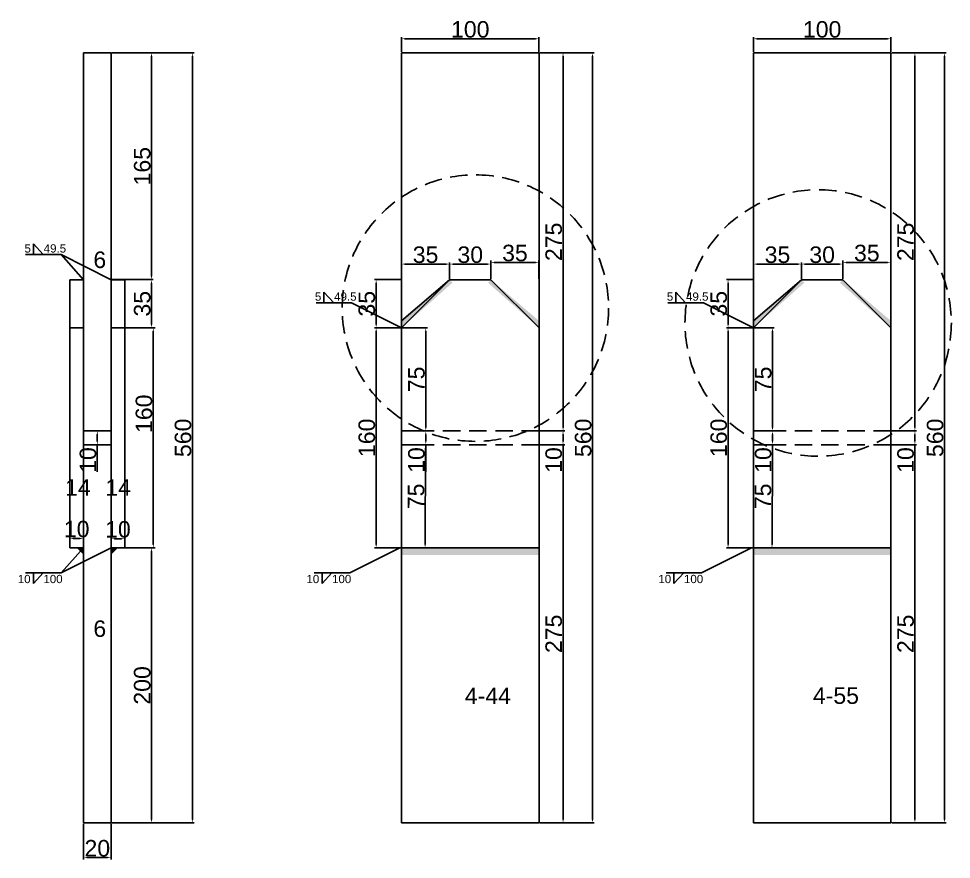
# Model space of a CAD drawing. Header units: millimetres. Extents: x 1455 to 24185, y -7314 to 4772.
# Drawn here: x 18478 to 19157, y 969 to 1580 of the extents above; entities that cross this region are included whole.
import ezdxf

# ---------------------------------------------------------------- set-up
doc = ezdxf.new("R2010")
doc.units = ezdxf.units.MM
doc.linetypes.add('DASHED', pattern=[19.05, 12.7, -6.35])
for name, color, linetype in [('切平处', 3, 'DASHED'), ('尺寸标注', 6, 'Continuous'), ('标号', 4, 'Continuous'), ('焊缝', 250, 'Continuous')]:
    doc.layers.add(name, color=color, linetype=linetype)
doc.styles.get("Standard").update_dxf_attribs({"font": 'arial.ttf'})
doc.dimstyles.new('ISO-25-JHF', dxfattribs={"dimtxt": 12, "dimasz": 2.5, "dimexe": 1.25, "dimexo": 0.625, "dimtad": 1, "dimtxsty": 'Standard', "dimcen": 2.5, "dimadec": 0, "dimazin": 0, "dimtfac": 1, "dimtmove": 0, "dimatfit": 3, "dimfxl": 1, "dimarcsym": 0})

# ---------------------------------------------------------------- blocks, each defined once
blk = doc.blocks.new('*D1683')
at = {"layer": 'Defpoints', "color": 0, "transparency": 16777216}
for p in [(18856.59, 1565.51), (18756.59, 1555.38), (18856.59, 1555.38)]:
    blk.add_point(p, dxfattribs=at)
at = {"layer": '尺寸标注', "color": 0, "lineweight": -2, "transparency": 16777216}
for p, q in [((18756.59, 1556), (18756.59, 1566.76)), ((18759.09, 1565.51), (18854.09, 1565.51)), ((18856.59, 1556), (18856.59, 1566.76))]:
    blk.add_line(p, q, dxfattribs=at)
at = {"layer": '尺寸标注', "color": 0, "transparency": 16777216}
for points in [[(18759.09, 1565.93), (18759.09, 1565.1), (18756.59, 1565.51)], [(18854.09, 1565.93), (18854.09, 1565.1), (18856.59, 1565.51)]]:
    blk.add_solid(points, dxfattribs=at)
at = {"layer": '尺寸标注', "color": 0, "transparency": 16777216, "insert": (18806.59, 1572.27), "char_height": 12, "attachment_point": 5}
blk.add_mtext('100', dxfattribs=at)
blk = doc.blocks.new('*D1684')
at = {"layer": 'Defpoints', "color": 0, "transparency": 16777216}
for p in [(18856.59, 1555.38), (18856.59, 1280.38), (18874.07, 1280.38)]:
    blk.add_point(p, dxfattribs=at)
at = {"layer": '尺寸标注', "color": 0, "lineweight": -2, "transparency": 16777216}
for p, q in [((18857.22, 1555.38), (18875.32, 1555.38)), ((18874.07, 1552.88), (18874.07, 1282.88)), ((18857.22, 1280.38), (18875.32, 1280.38))]:
    blk.add_line(p, q, dxfattribs=at)
at = {"layer": '尺寸标注', "color": 0, "transparency": 16777216}
for points in [[(18873.65, 1552.88), (18874.49, 1552.88), (18874.07, 1555.38)], [(18873.65, 1282.88), (18874.49, 1282.88), (18874.07, 1280.38)]]:
    blk.add_solid(points, dxfattribs=at)
at = {"layer": '尺寸标注', "color": 0, "transparency": 16777216, "insert": (18867.32, 1417.88), "char_height": 12, "attachment_point": 5, "rotation": 90}
blk.add_mtext('275', dxfattribs=at)
blk = doc.blocks.new('*D1685')
at = {"layer": 'Defpoints', "color": 0, "transparency": 16777216}
for p in [(18738.15, 1355.38), (18756.59, 1355.38), (18756.59, 1195.38)]:
    blk.add_point(p, dxfattribs=at)
at = {"layer": '尺寸标注', "color": 0, "lineweight": -2, "transparency": 16777216}
for p, q in [((18755.97, 1355.38), (18736.9, 1355.38)), ((18738.15, 1197.88), (18738.15, 1352.88)), ((18755.97, 1195.38), (18736.9, 1195.38))]:
    blk.add_line(p, q, dxfattribs=at)
at = {"layer": '尺寸标注', "color": 0, "transparency": 16777216}
for points in [[(18737.74, 1352.88), (18738.57, 1352.88), (18738.15, 1355.38)], [(18737.74, 1197.88), (18738.57, 1197.88), (18738.15, 1195.38)]]:
    blk.add_solid(points, dxfattribs=at)
at = {"layer": '尺寸标注', "color": 0, "transparency": 16777216, "insert": (18731.4, 1275.38), "char_height": 12, "attachment_point": 5, "rotation": 90}
blk.add_mtext('160', dxfattribs=at)
blk = doc.blocks.new('*D1615')
at = {"layer": 'Defpoints', "color": 0, "transparency": 16777216}
for p in [(18738.15, 1390.38), (18756.59, 1390.38), (18756.59, 1355.38)]:
    blk.add_point(p, dxfattribs=at)
at = {"layer": '尺寸标注', "color": 0, "lineweight": -2, "transparency": 16777216}
for p, q in [((18755.97, 1390.38), (18736.9, 1390.38)), ((18738.15, 1357.88), (18738.15, 1387.88)), ((18755.97, 1355.38), (18736.9, 1355.38))]:
    blk.add_line(p, q, dxfattribs=at)
at = {"layer": '尺寸标注', "color": 0, "transparency": 16777216}
for points in [[(18737.74, 1387.88), (18738.57, 1387.88), (18738.15, 1390.38)], [(18737.74, 1357.88), (18738.57, 1357.88), (18738.15, 1355.38)]]:
    blk.add_solid(points, dxfattribs=at)
at = {"layer": '尺寸标注', "color": 0, "transparency": 16777216, "insert": (18731.4, 1372.88), "char_height": 12, "attachment_point": 5, "rotation": 90}
blk.add_mtext('35', dxfattribs=at)
blk = doc.blocks.new('*D1686')
at = {"layer": 'Defpoints', "color": 0, "transparency": 16777216}
for p in [(18791.59, 1401.7), (18756.59, 1390.38), (18791.59, 1390.38)]:
    blk.add_point(p, dxfattribs=at)
at = {"layer": '尺寸标注', "color": 0, "lineweight": -2, "transparency": 16777216}
for p, q in [((18756.59, 1391), (18756.59, 1402.95)), ((18759.09, 1401.7), (18789.09, 1401.7)), ((18791.59, 1391), (18791.59, 1402.95))]:
    blk.add_line(p, q, dxfattribs=at)
at = {"layer": '尺寸标注', "color": 0, "transparency": 16777216}
for points in [[(18759.09, 1402.11), (18759.09, 1401.28), (18756.59, 1401.7)], [(18789.09, 1402.11), (18789.09, 1401.28), (18791.59, 1401.7)]]:
    blk.add_solid(points, dxfattribs=at)
at = {"layer": '尺寸标注', "color": 0, "transparency": 16777216, "insert": (18774.09, 1408.45), "char_height": 12, "attachment_point": 5}
blk.add_mtext('35', dxfattribs=at)
blk = doc.blocks.new('*D1687')
at = {"layer": 'Defpoints', "color": 0, "transparency": 16777216}
for p in [(18821.59, 1401.7), (18791.59, 1390.38), (18821.59, 1390.38)]:
    blk.add_point(p, dxfattribs=at)
at = {"layer": '尺寸标注', "color": 0, "lineweight": -2, "transparency": 16777216}
for p, q in [((18791.59, 1391), (18791.59, 1402.95)), ((18794.09, 1401.7), (18819.09, 1401.7)), ((18821.59, 1391), (18821.59, 1402.95))]:
    blk.add_line(p, q, dxfattribs=at)
at = {"layer": '尺寸标注', "color": 0, "transparency": 16777216}
for points in [[(18794.09, 1402.11), (18794.09, 1401.28), (18791.59, 1401.7)], [(18819.09, 1402.11), (18819.09, 1401.28), (18821.59, 1401.7)]]:
    blk.add_solid(points, dxfattribs=at)
at = {"layer": '尺寸标注', "color": 0, "transparency": 16777216, "insert": (18806.59, 1408.45), "char_height": 12, "attachment_point": 5}
blk.add_mtext('30', dxfattribs=at)
blk = doc.blocks.new('*D1616')
at = {"layer": 'Defpoints', "color": 0, "transparency": 16777216}
for p in [(18856.59, 1402.95), (18821.59, 1390.38), (18856.59, 1390.38)]:
    blk.add_point(p, dxfattribs=at)
at = {"layer": '尺寸标注', "color": 0, "lineweight": -2, "transparency": 16777216}
for p, q in [((18821.59, 1391), (18821.59, 1404.2)), ((18824.09, 1402.95), (18854.09, 1402.95)), ((18856.59, 1391), (18856.59, 1404.2))]:
    blk.add_line(p, q, dxfattribs=at)
at = {"layer": '尺寸标注', "color": 0, "transparency": 16777216}
for points in [[(18824.09, 1403.36), (18824.09, 1402.53), (18821.59, 1402.95)], [(18854.09, 1403.36), (18854.09, 1402.53), (18856.59, 1402.95)]]:
    blk.add_solid(points, dxfattribs=at)
at = {"layer": '尺寸标注', "color": 0, "transparency": 16777216, "insert": (18839.09, 1409.7), "char_height": 12, "attachment_point": 5}
blk.add_mtext('35', dxfattribs=at)
blk = doc.blocks.new('*D1688')
at = {"layer": 'Defpoints', "color": 0, "transparency": 16777216}
for p in [(18856.59, 1280.38), (18856.59, 1270.38), (18874.07, 1270.38)]:
    blk.add_point(p, dxfattribs=at)
at = {"layer": '尺寸标注', "color": 0, "lineweight": -2, "transparency": 16777216}
for p, q in [((18857.22, 1280.38), (18875.32, 1280.38)), ((18874.07, 1277.88), (18874.07, 1272.88)), ((18857.22, 1270.38), (18875.32, 1270.38)), ((18874.07, 1270.38), (18874.07, 1250.61))]:
    blk.add_line(p, q, dxfattribs=at)
at = {"layer": '尺寸标注', "color": 0, "transparency": 16777216}
for points in [[(18873.65, 1277.88), (18874.49, 1277.88), (18874.07, 1280.38)], [(18873.65, 1272.88), (18874.49, 1272.88), (18874.07, 1270.38)]]:
    blk.add_solid(points, dxfattribs=at)
at = {"layer": '尺寸标注', "color": 0, "transparency": 16777216, "insert": (18867.32, 1259.24), "char_height": 12, "attachment_point": 5, "rotation": 90}
blk.add_mtext('10', dxfattribs=at)
blk = doc.blocks.new('*D1689')
at = {"layer": 'Defpoints', "color": 0, "transparency": 16777216}
for p in [(18856.59, 1270.38), (18856.59, 995.38), (18874.07, 995.38)]:
    blk.add_point(p, dxfattribs=at)
at = {"layer": '尺寸标注', "color": 0, "lineweight": -2, "transparency": 16777216}
for p, q in [((18857.22, 1270.38), (18875.32, 1270.38)), ((18874.07, 1267.88), (18874.07, 997.88)), ((18857.22, 995.38), (18875.32, 995.38))]:
    blk.add_line(p, q, dxfattribs=at)
at = {"layer": '尺寸标注', "color": 0, "transparency": 16777216}
for points in [[(18873.65, 1267.88), (18874.49, 1267.88), (18874.07, 1270.38)], [(18873.65, 997.88), (18874.49, 997.88), (18874.07, 995.38)]]:
    blk.add_solid(points, dxfattribs=at)
at = {"layer": '尺寸标注', "color": 0, "transparency": 16777216, "insert": (18867.32, 1132.88), "char_height": 12, "attachment_point": 5, "rotation": 90}
blk.add_mtext('275', dxfattribs=at)
blk = doc.blocks.new('*D1617')
at = {"layer": 'Defpoints', "color": 0, "transparency": 16777216}
for p in [(18856.59, 1555.38), (18856.59, 995.38), (18895.52, 995.38)]:
    blk.add_point(p, dxfattribs=at)
at = {"layer": '尺寸标注', "color": 0, "lineweight": -2, "transparency": 16777216}
for p, q in [((18857.22, 1555.38), (18896.77, 1555.38)), ((18895.52, 1552.88), (18895.52, 997.88)), ((18857.22, 995.38), (18896.77, 995.38))]:
    blk.add_line(p, q, dxfattribs=at)
at = {"layer": '尺寸标注', "color": 0, "transparency": 16777216}
for points in [[(18895.11, 1552.88), (18895.94, 1552.88), (18895.52, 1555.38)], [(18895.11, 997.88), (18895.94, 997.88), (18895.52, 995.38)]]:
    blk.add_solid(points, dxfattribs=at)
at = {"layer": '尺寸标注', "color": 0, "transparency": 16777216, "insert": (18888.77, 1275.38), "char_height": 12, "attachment_point": 5, "rotation": 90}
blk.add_mtext('560', dxfattribs=at)
blk = doc.blocks.new('*D1690')
at = {"layer": 'Defpoints', "color": 0, "transparency": 16777216}
for p in [(18525.33, 995.38), (18545.33, 995.38), (18545.33, 970.18)]:
    blk.add_point(p, dxfattribs=at)
at = {"layer": '尺寸标注', "color": 0, "lineweight": -2, "transparency": 16777216}
for p, q in [((18525.33, 994.75), (18525.33, 968.93)), ((18545.33, 994.75), (18545.33, 968.93)), ((18527.83, 970.18), (18542.83, 970.18))]:
    blk.add_line(p, q, dxfattribs=at)
at = {"layer": '尺寸标注', "color": 0, "transparency": 16777216}
for points in [[(18527.83, 970.6), (18527.83, 969.76), (18525.33, 970.18)], [(18542.83, 970.6), (18542.83, 969.76), (18545.33, 970.18)]]:
    blk.add_solid(points, dxfattribs=at)
at = {"layer": '尺寸标注', "color": 0, "transparency": 16777216, "insert": (18535.33, 976.93), "char_height": 12, "attachment_point": 5}
blk.add_mtext('20', dxfattribs=at)
blk = doc.blocks.new('*D1691')
at = {"layer": 'Defpoints', "color": 0, "transparency": 16777216}
for p in [(18525.33, 1202.26), (18515.33, 1195.38), (18525.33, 1195.38)]:
    blk.add_point(p, dxfattribs=at)
at = {"layer": '尺寸标注', "color": 0, "lineweight": -2, "transparency": 16777216}
for p, q in [((18515.33, 1196), (18515.33, 1203.51)), ((18517.83, 1202.26), (18522.83, 1202.26)), ((18525.33, 1196), (18525.33, 1203.51))]:
    blk.add_line(p, q, dxfattribs=at)
at = {"layer": '尺寸标注', "color": 0, "transparency": 16777216}
for points in [[(18517.83, 1202.68), (18517.83, 1201.84), (18515.33, 1202.26)], [(18522.83, 1202.68), (18522.83, 1201.84), (18525.33, 1202.26)]]:
    blk.add_solid(points, dxfattribs=at)
at = {"layer": '尺寸标注', "color": 0, "transparency": 16777216, "insert": (18520.33, 1209.01), "char_height": 12, "attachment_point": 5}
blk.add_mtext('10', dxfattribs=at)
blk = doc.blocks.new('*D1692')
at = {"layer": 'Defpoints', "color": 0, "transparency": 16777216}
for p in [(18555.33, 1202.05), (18545.33, 1195.38), (18555.33, 1195.38)]:
    blk.add_point(p, dxfattribs=at)
at = {"layer": '尺寸标注', "color": 0, "lineweight": -2, "transparency": 16777216}
for p, q in [((18545.33, 1196), (18545.33, 1203.3)), ((18547.83, 1202.05), (18552.83, 1202.05)), ((18555.33, 1196), (18555.33, 1203.3))]:
    blk.add_line(p, q, dxfattribs=at)
at = {"layer": '尺寸标注', "color": 0, "transparency": 16777216}
for points in [[(18547.83, 1202.46), (18547.83, 1201.63), (18545.33, 1202.05)], [(18552.83, 1202.46), (18552.83, 1201.63), (18555.33, 1202.05)]]:
    blk.add_solid(points, dxfattribs=at)
at = {"layer": '尺寸标注', "color": 0, "transparency": 16777216, "insert": (18550.33, 1208.8), "char_height": 12, "attachment_point": 5}
blk.add_mtext('10', dxfattribs=at)
blk = doc.blocks.new('*D1693')
at = {"layer": 'Defpoints', "color": 0, "transparency": 16777216}
for p in [(18545.33, 1555.38), (18545.33, 1390.38), (18574.79, 1390.38)]:
    blk.add_point(p, dxfattribs=at)
at = {"layer": '尺寸标注', "color": 0, "lineweight": -2, "transparency": 16777216}
for p, q in [((18545.95, 1555.38), (18576.04, 1555.38)), ((18574.79, 1552.88), (18574.79, 1392.88)), ((18545.95, 1390.38), (18576.04, 1390.38))]:
    blk.add_line(p, q, dxfattribs=at)
at = {"layer": '尺寸标注', "color": 0, "transparency": 16777216}
for points in [[(18574.38, 1552.88), (18575.21, 1552.88), (18574.79, 1555.38)], [(18574.38, 1392.88), (18575.21, 1392.88), (18574.79, 1390.38)]]:
    blk.add_solid(points, dxfattribs=at)
at = {"layer": '尺寸标注', "color": 0, "transparency": 16777216, "insert": (18568.04, 1472.88), "char_height": 12, "attachment_point": 5, "rotation": 90}
blk.add_mtext('165', dxfattribs=at)
blk = doc.blocks.new('*D1694')
at = {"layer": 'Defpoints', "color": 0, "transparency": 16777216}
for p in [(18555.33, 1355.38), (18555.33, 1195.38), (18576.04, 1195.38)]:
    blk.add_point(p, dxfattribs=at)
at = {"layer": '尺寸标注', "color": 0, "lineweight": -2, "transparency": 16777216}
for p, q in [((18555.95, 1355.38), (18577.29, 1355.38)), ((18576.04, 1352.88), (18576.04, 1197.88)), ((18555.95, 1195.38), (18577.29, 1195.38))]:
    blk.add_line(p, q, dxfattribs=at)
at = {"layer": '尺寸标注', "color": 0, "transparency": 16777216}
for points in [[(18575.63, 1352.88), (18576.46, 1352.88), (18576.04, 1355.38)], [(18575.63, 1197.88), (18576.46, 1197.88), (18576.04, 1195.38)]]:
    blk.add_solid(points, dxfattribs=at)
at = {"layer": '尺寸标注', "color": 0, "transparency": 16777216, "insert": (18569.29, 1292.88), "char_height": 12, "attachment_point": 5, "rotation": 90}
blk.add_mtext('160', dxfattribs=at)
blk = doc.blocks.new('*D1695')
at = {"layer": 'Defpoints', "color": 0, "transparency": 16777216}
for p in [(18545.33, 1195.38), (18545.33, 995.38), (18574.79, 995.38)]:
    blk.add_point(p, dxfattribs=at)
at = {"layer": '尺寸标注', "color": 0, "lineweight": -2, "transparency": 16777216}
for p, q in [((18545.95, 1195.38), (18576.04, 1195.38)), ((18574.79, 1192.88), (18574.79, 997.88)), ((18545.95, 995.38), (18576.04, 995.38))]:
    blk.add_line(p, q, dxfattribs=at)
at = {"layer": '尺寸标注', "color": 0, "transparency": 16777216}
for points in [[(18574.38, 1192.88), (18575.21, 1192.88), (18574.79, 1195.38)], [(18574.38, 997.88), (18575.21, 997.88), (18574.79, 995.38)]]:
    blk.add_solid(points, dxfattribs=at)
at = {"layer": '尺寸标注', "color": 0, "transparency": 16777216, "insert": (18568.04, 1095.38), "char_height": 12, "attachment_point": 5, "rotation": 90}
blk.add_mtext('200', dxfattribs=at)
blk = doc.blocks.new('*D1618')
at = {"layer": 'Defpoints', "color": 0, "transparency": 16777216}
for p in [(18545.95, 1555.38), (18545.95, 995.38), (18604.46, 995.38)]:
    blk.add_point(p, dxfattribs=at)
at = {"layer": '尺寸标注', "color": 0, "lineweight": -2, "transparency": 16777216}
for p, q in [((18546.58, 1555.38), (18605.71, 1555.38)), ((18604.46, 1552.88), (18604.46, 997.88)), ((18546.58, 995.38), (18605.71, 995.38))]:
    blk.add_line(p, q, dxfattribs=at)
at = {"layer": '尺寸标注', "color": 0, "transparency": 16777216}
for points in [[(18604.05, 1552.88), (18604.88, 1552.88), (18604.46, 1555.38)], [(18604.05, 997.88), (18604.88, 997.88), (18604.46, 995.38)]]:
    blk.add_solid(points, dxfattribs=at)
at = {"layer": '尺寸标注', "color": 0, "transparency": 16777216, "insert": (18597.71, 1275.38), "char_height": 12, "attachment_point": 5, "rotation": 90}
blk.add_mtext('560', dxfattribs=at)
blk = doc.blocks.new('*D1696')
at = {"layer": 'Defpoints', "color": 0, "transparency": 16777216}
for p in [(18545.33, 1280.38), (18535.33, 1270.38), (18545.33, 1270.38)]:
    blk.add_point(p, dxfattribs=at)
at = {"layer": '尺寸标注', "color": 0, "lineweight": -2, "transparency": 16777216}
for p, q in [((18544.7, 1280.38), (18534.08, 1280.38)), ((18535.33, 1277.88), (18535.33, 1272.88)), ((18544.7, 1270.38), (18534.08, 1270.38)), ((18535.33, 1270.38), (18535.33, 1250.61))]:
    blk.add_line(p, q, dxfattribs=at)
at = {"layer": '尺寸标注', "color": 0, "transparency": 16777216}
for points in [[(18534.91, 1277.88), (18535.74, 1277.88), (18535.33, 1280.38)], [(18534.91, 1272.88), (18535.74, 1272.88), (18535.33, 1270.38)]]:
    blk.add_solid(points, dxfattribs=at)
at = {"layer": '尺寸标注', "color": 0, "transparency": 16777216, "insert": (18528.57, 1259.24), "char_height": 12, "attachment_point": 5, "rotation": 90}
blk.add_mtext('10', dxfattribs=at)
blk = doc.blocks.new('*D1697')
at = {"layer": 'Defpoints', "color": 0, "transparency": 16777216}
for p in [(18756.59, 1355.38), (18756.59, 1280.38), (18774.23, 1280.38)]:
    blk.add_point(p, dxfattribs=at)
at = {"layer": '尺寸标注', "color": 0, "lineweight": -2, "transparency": 16777216}
for p, q in [((18757.22, 1355.38), (18775.48, 1355.38)), ((18774.23, 1352.88), (18774.23, 1282.88)), ((18757.22, 1280.38), (18775.48, 1280.38))]:
    blk.add_line(p, q, dxfattribs=at)
at = {"layer": '尺寸标注', "color": 0, "transparency": 16777216}
for points in [[(18773.82, 1352.88), (18774.65, 1352.88), (18774.23, 1355.38)], [(18773.82, 1282.88), (18774.65, 1282.88), (18774.23, 1280.38)]]:
    blk.add_solid(points, dxfattribs=at)
at = {"layer": '尺寸标注', "color": 0, "transparency": 16777216, "insert": (18767.51, 1317.88), "char_height": 12, "attachment_point": 5, "rotation": 90}
blk.add_mtext('75', dxfattribs=at)
blk = doc.blocks.new('*D1698')
at = {"layer": 'Defpoints', "color": 0, "transparency": 16777216}
for p in [(18756.59, 1280.38), (18756.59, 1270.38), (18774.23, 1270.38)]:
    blk.add_point(p, dxfattribs=at)
at = {"layer": '尺寸标注', "color": 0, "lineweight": -2, "transparency": 16777216}
for p, q in [((18757.22, 1280.38), (18775.48, 1280.38)), ((18774.23, 1277.88), (18774.23, 1272.88)), ((18757.22, 1270.38), (18775.48, 1270.38)), ((18774.23, 1270.38), (18774.23, 1250.61))]:
    blk.add_line(p, q, dxfattribs=at)
at = {"layer": '尺寸标注', "color": 0, "transparency": 16777216}
for points in [[(18773.82, 1277.88), (18774.65, 1277.88), (18774.23, 1280.38)], [(18773.82, 1272.88), (18774.65, 1272.88), (18774.23, 1270.38)]]:
    blk.add_solid(points, dxfattribs=at)
at = {"layer": '尺寸标注', "color": 0, "transparency": 16777216, "insert": (18767.48, 1259.24), "char_height": 12, "attachment_point": 5, "rotation": 90}
blk.add_mtext('10', dxfattribs=at)
blk = doc.blocks.new('*D1619')
at = {"layer": 'Defpoints', "color": 0, "transparency": 16777216}
for p in [(18756.59, 1270.38), (18756.23, 1195.38), (18773.76, 1195.29)]:
    blk.add_point(p, dxfattribs=at)
at = {"layer": '尺寸标注', "color": 0, "lineweight": -2, "transparency": 16777216}
for p, q in [((18757.22, 1270.37), (18775.37, 1270.29)), ((18774.11, 1267.79), (18773.77, 1197.79)), ((18756.85, 1195.37), (18775.01, 1195.29))]:
    blk.add_line(p, q, dxfattribs=at)
at = {"layer": '尺寸标注', "color": 0, "transparency": 16777216}
for points in [[(18773.7, 1267.79), (18774.53, 1267.79), (18774.12, 1270.29)], [(18773.35, 1197.79), (18774.19, 1197.79), (18773.76, 1195.29)]]:
    blk.add_solid(points, dxfattribs=at)
at = {"layer": '尺寸标注', "color": 0, "transparency": 16777216, "insert": (18767.21, 1232.82), "char_height": 12, "attachment_point": 5, "rotation": 89.72111}
blk.add_mtext('75', dxfattribs=at)
blk = doc.blocks.new('*D1699')
at = {"layer": 'Defpoints', "color": 0, "transparency": 16777216}
for p in [(18555.33, 1390.38), (18555.33, 1355.38), (18574.79, 1355.38)]:
    blk.add_point(p, dxfattribs=at)
at = {"layer": '尺寸标注', "color": 0, "lineweight": -2, "transparency": 16777216}
for p, q in [((18555.95, 1390.38), (18576.04, 1390.38)), ((18574.79, 1387.88), (18574.79, 1357.88)), ((18555.95, 1355.38), (18576.04, 1355.38))]:
    blk.add_line(p, q, dxfattribs=at)
at = {"layer": '尺寸标注', "color": 0, "transparency": 16777216}
for points in [[(18574.38, 1387.88), (18575.21, 1387.88), (18574.79, 1390.38)], [(18574.38, 1357.88), (18575.21, 1357.88), (18574.79, 1355.38)]]:
    blk.add_solid(points, dxfattribs=at)
at = {"layer": '尺寸标注', "color": 0, "transparency": 16777216, "insert": (18568.04, 1372.88), "char_height": 12, "attachment_point": 5, "rotation": 90}
blk.add_mtext('35', dxfattribs=at)
blk = doc.blocks.new('*D1700')
at = {"layer": 'Defpoints', "color": 0, "transparency": 16777216}
for p in [(19112.54, 1565.51), (19012.54, 1555.38), (19112.54, 1555.38)]:
    blk.add_point(p, dxfattribs=at)
at = {"layer": '尺寸标注', "color": 0, "lineweight": -2, "transparency": 16777216}
for p, q in [((19012.54, 1556), (19012.54, 1566.76)), ((19015.04, 1565.51), (19110.04, 1565.51)), ((19112.54, 1556), (19112.54, 1566.76))]:
    blk.add_line(p, q, dxfattribs=at)
at = {"layer": '尺寸标注', "color": 0, "transparency": 16777216}
for points in [[(19015.04, 1565.93), (19015.04, 1565.1), (19012.54, 1565.51)], [(19110.04, 1565.93), (19110.04, 1565.1), (19112.54, 1565.51)]]:
    blk.add_solid(points, dxfattribs=at)
at = {"layer": '尺寸标注', "color": 0, "transparency": 16777216, "insert": (19062.54, 1572.27), "char_height": 12, "attachment_point": 5}
blk.add_mtext('100', dxfattribs=at)
blk = doc.blocks.new('*D1701')
at = {"layer": 'Defpoints', "color": 0, "transparency": 16777216}
for p in [(19112.54, 1555.38), (19112.54, 1280.38), (19130.02, 1280.38)]:
    blk.add_point(p, dxfattribs=at)
at = {"layer": '尺寸标注', "color": 0, "lineweight": -2, "transparency": 16777216}
for p, q in [((19113.16, 1555.38), (19131.27, 1555.38)), ((19130.02, 1552.88), (19130.02, 1282.88)), ((19113.16, 1280.38), (19131.27, 1280.38))]:
    blk.add_line(p, q, dxfattribs=at)
at = {"layer": '尺寸标注', "color": 0, "transparency": 16777216}
for points in [[(19129.6, 1552.88), (19130.43, 1552.88), (19130.02, 1555.38)], [(19129.6, 1282.88), (19130.43, 1282.88), (19130.02, 1280.38)]]:
    blk.add_solid(points, dxfattribs=at)
at = {"layer": '尺寸标注', "color": 0, "transparency": 16777216, "insert": (19123.27, 1417.88), "char_height": 12, "attachment_point": 5, "rotation": 90}
blk.add_mtext('275', dxfattribs=at)
blk = doc.blocks.new('*D1702')
at = {"layer": 'Defpoints', "color": 0, "transparency": 16777216}
for p in [(18994.1, 1355.38), (19012.54, 1355.38), (19012.54, 1195.38)]:
    blk.add_point(p, dxfattribs=at)
at = {"layer": '尺寸标注', "color": 0, "lineweight": -2, "transparency": 16777216}
for p, q in [((19011.91, 1355.38), (18992.85, 1355.38)), ((18994.1, 1197.88), (18994.1, 1352.88)), ((19011.91, 1195.38), (18992.85, 1195.38))]:
    blk.add_line(p, q, dxfattribs=at)
at = {"layer": '尺寸标注', "color": 0, "transparency": 16777216}
for points in [[(18993.68, 1352.88), (18994.52, 1352.88), (18994.1, 1355.38)], [(18993.68, 1197.88), (18994.52, 1197.88), (18994.1, 1195.38)]]:
    blk.add_solid(points, dxfattribs=at)
at = {"layer": '尺寸标注', "color": 0, "transparency": 16777216, "insert": (18987.35, 1275.38), "char_height": 12, "attachment_point": 5, "rotation": 90}
blk.add_mtext('160', dxfattribs=at)
blk = doc.blocks.new('*D1620')
at = {"layer": 'Defpoints', "color": 0, "transparency": 16777216}
for p in [(18994.1, 1390.38), (19012.54, 1390.38), (19012.54, 1355.38)]:
    blk.add_point(p, dxfattribs=at)
at = {"layer": '尺寸标注', "color": 0, "lineweight": -2, "transparency": 16777216}
for p, q in [((19011.91, 1390.38), (18992.85, 1390.38)), ((18994.1, 1357.88), (18994.1, 1387.88)), ((19011.91, 1355.38), (18992.85, 1355.38))]:
    blk.add_line(p, q, dxfattribs=at)
at = {"layer": '尺寸标注', "color": 0, "transparency": 16777216}
for points in [[(18993.68, 1387.88), (18994.52, 1387.88), (18994.1, 1390.38)], [(18993.68, 1357.88), (18994.52, 1357.88), (18994.1, 1355.38)]]:
    blk.add_solid(points, dxfattribs=at)
at = {"layer": '尺寸标注', "color": 0, "transparency": 16777216, "insert": (18987.34, 1372.88), "char_height": 12, "attachment_point": 5, "rotation": 90}
blk.add_mtext('35', dxfattribs=at)
blk = doc.blocks.new('*D1703')
at = {"layer": 'Defpoints', "color": 0, "transparency": 16777216}
for p in [(19047.54, 1401.7), (19012.54, 1390.38), (19047.54, 1390.38)]:
    blk.add_point(p, dxfattribs=at)
at = {"layer": '尺寸标注', "color": 0, "lineweight": -2, "transparency": 16777216}
for p, q in [((19012.54, 1391), (19012.54, 1402.95)), ((19015.04, 1401.7), (19045.04, 1401.7)), ((19047.54, 1391), (19047.54, 1402.95))]:
    blk.add_line(p, q, dxfattribs=at)
at = {"layer": '尺寸标注', "color": 0, "transparency": 16777216}
for points in [[(19015.04, 1402.11), (19015.04, 1401.28), (19012.54, 1401.7)], [(19045.04, 1402.11), (19045.04, 1401.28), (19047.54, 1401.7)]]:
    blk.add_solid(points, dxfattribs=at)
at = {"layer": '尺寸标注', "color": 0, "transparency": 16777216, "insert": (19030.04, 1408.45), "char_height": 12, "attachment_point": 5}
blk.add_mtext('35', dxfattribs=at)
blk = doc.blocks.new('*D1704')
at = {"layer": 'Defpoints', "color": 0, "transparency": 16777216}
for p in [(19077.54, 1401.7), (19047.54, 1390.38), (19077.54, 1390.38)]:
    blk.add_point(p, dxfattribs=at)
at = {"layer": '尺寸标注', "color": 0, "lineweight": -2, "transparency": 16777216}
for p, q in [((19047.54, 1391), (19047.54, 1402.95)), ((19050.04, 1401.7), (19075.04, 1401.7)), ((19077.54, 1391), (19077.54, 1402.95))]:
    blk.add_line(p, q, dxfattribs=at)
at = {"layer": '尺寸标注', "color": 0, "transparency": 16777216}
for points in [[(19050.04, 1402.11), (19050.04, 1401.28), (19047.54, 1401.7)], [(19075.04, 1402.11), (19075.04, 1401.28), (19077.54, 1401.7)]]:
    blk.add_solid(points, dxfattribs=at)
at = {"layer": '尺寸标注', "color": 0, "transparency": 16777216, "insert": (19062.54, 1408.45), "char_height": 12, "attachment_point": 5}
blk.add_mtext('30', dxfattribs=at)
blk = doc.blocks.new('*D1621')
at = {"layer": 'Defpoints', "color": 0, "transparency": 16777216}
for p in [(19112.54, 1402.95), (19077.54, 1390.38), (19112.54, 1390.38)]:
    blk.add_point(p, dxfattribs=at)
at = {"layer": '尺寸标注', "color": 0, "lineweight": -2, "transparency": 16777216}
for p, q in [((19077.54, 1391), (19077.54, 1404.2)), ((19080.04, 1402.95), (19110.04, 1402.95)), ((19112.54, 1391), (19112.54, 1404.2))]:
    blk.add_line(p, q, dxfattribs=at)
at = {"layer": '尺寸标注', "color": 0, "transparency": 16777216}
for points in [[(19080.04, 1403.36), (19080.04, 1402.53), (19077.54, 1402.95)], [(19110.04, 1403.36), (19110.04, 1402.53), (19112.54, 1402.95)]]:
    blk.add_solid(points, dxfattribs=at)
at = {"layer": '尺寸标注', "color": 0, "transparency": 16777216, "insert": (19095.04, 1409.7), "char_height": 12, "attachment_point": 5}
blk.add_mtext('35', dxfattribs=at)
blk = doc.blocks.new('*D1705')
at = {"layer": 'Defpoints', "color": 0, "transparency": 16777216}
for p in [(19112.54, 1280.38), (19112.54, 1270.38), (19130.02, 1270.38)]:
    blk.add_point(p, dxfattribs=at)
at = {"layer": '尺寸标注', "color": 0, "lineweight": -2, "transparency": 16777216}
for p, q in [((19113.16, 1280.38), (19131.27, 1280.38)), ((19130.02, 1277.88), (19130.02, 1272.88)), ((19113.16, 1270.38), (19131.27, 1270.38)), ((19130.02, 1270.38), (19130.02, 1250.61))]:
    blk.add_line(p, q, dxfattribs=at)
at = {"layer": '尺寸标注', "color": 0, "transparency": 16777216}
for points in [[(19129.6, 1277.88), (19130.43, 1277.88), (19130.02, 1280.38)], [(19129.6, 1272.88), (19130.43, 1272.88), (19130.02, 1270.38)]]:
    blk.add_solid(points, dxfattribs=at)
at = {"layer": '尺寸标注', "color": 0, "transparency": 16777216, "insert": (19123.27, 1259.24), "char_height": 12, "attachment_point": 5, "rotation": 90}
blk.add_mtext('10', dxfattribs=at)
blk = doc.blocks.new('*D1706')
at = {"layer": 'Defpoints', "color": 0, "transparency": 16777216}
for p in [(19112.54, 1270.38), (19112.54, 995.38), (19130.02, 995.38)]:
    blk.add_point(p, dxfattribs=at)
at = {"layer": '尺寸标注', "color": 0, "lineweight": -2, "transparency": 16777216}
for p, q in [((19113.16, 1270.38), (19131.27, 1270.38)), ((19130.02, 1267.88), (19130.02, 997.88)), ((19113.16, 995.38), (19131.27, 995.38))]:
    blk.add_line(p, q, dxfattribs=at)
at = {"layer": '尺寸标注', "color": 0, "transparency": 16777216}
for points in [[(19129.6, 1267.88), (19130.43, 1267.88), (19130.02, 1270.38)], [(19129.6, 997.88), (19130.43, 997.88), (19130.02, 995.38)]]:
    blk.add_solid(points, dxfattribs=at)
at = {"layer": '尺寸标注', "color": 0, "transparency": 16777216, "insert": (19123.27, 1132.88), "char_height": 12, "attachment_point": 5, "rotation": 90}
blk.add_mtext('275', dxfattribs=at)
blk = doc.blocks.new('*D1622')
at = {"layer": 'Defpoints', "color": 0, "transparency": 16777216}
for p in [(19112.54, 1555.38), (19112.54, 995.38), (19151.47, 995.38)]:
    blk.add_point(p, dxfattribs=at)
at = {"layer": '尺寸标注', "color": 0, "lineweight": -2, "transparency": 16777216}
for p, q in [((19113.16, 1555.38), (19152.72, 1555.38)), ((19151.47, 1552.88), (19151.47, 997.88)), ((19113.16, 995.38), (19152.72, 995.38))]:
    blk.add_line(p, q, dxfattribs=at)
at = {"layer": '尺寸标注', "color": 0, "transparency": 16777216}
for points in [[(19151.05, 1552.88), (19151.89, 1552.88), (19151.47, 1555.38)], [(19151.05, 997.88), (19151.89, 997.88), (19151.47, 995.38)]]:
    blk.add_solid(points, dxfattribs=at)
at = {"layer": '尺寸标注', "color": 0, "transparency": 16777216, "insert": (19144.72, 1275.38), "char_height": 12, "attachment_point": 5, "rotation": 90}
blk.add_mtext('560', dxfattribs=at)
blk = doc.blocks.new('*D1707')
at = {"layer": 'Defpoints', "color": 0, "transparency": 16777216}
for p in [(19012.54, 1355.38), (19012.54, 1280.38), (19026.43, 1280.38)]:
    blk.add_point(p, dxfattribs=at)
at = {"layer": '尺寸标注', "color": 0, "lineweight": -2, "transparency": 16777216}
for p, q in [((19013.16, 1355.38), (19027.68, 1355.38)), ((19026.43, 1352.88), (19026.43, 1282.88)), ((19013.16, 1280.38), (19027.68, 1280.38))]:
    blk.add_line(p, q, dxfattribs=at)
at = {"layer": '尺寸标注', "color": 0, "transparency": 16777216}
for points in [[(19026.01, 1352.88), (19026.85, 1352.88), (19026.43, 1355.38)], [(19026.01, 1282.88), (19026.85, 1282.88), (19026.43, 1280.38)]]:
    blk.add_solid(points, dxfattribs=at)
at = {"layer": '尺寸标注', "color": 0, "transparency": 16777216, "insert": (19019.7, 1317.88), "char_height": 12, "attachment_point": 5, "rotation": 90}
blk.add_mtext('75', dxfattribs=at)
blk = doc.blocks.new('*D1708')
at = {"layer": 'Defpoints', "color": 0, "transparency": 16777216}
for p in [(19012.54, 1280.38), (19012.54, 1270.38), (19026.43, 1270.38)]:
    blk.add_point(p, dxfattribs=at)
at = {"layer": '尺寸标注', "color": 0, "lineweight": -2, "transparency": 16777216}
for p, q in [((19013.16, 1280.38), (19027.68, 1280.38)), ((19026.43, 1277.88), (19026.43, 1272.88)), ((19013.16, 1270.38), (19027.68, 1270.38)), ((19026.43, 1270.38), (19026.43, 1250.61))]:
    blk.add_line(p, q, dxfattribs=at)
at = {"layer": '尺寸标注', "color": 0, "transparency": 16777216}
for points in [[(19026.01, 1277.88), (19026.85, 1277.88), (19026.43, 1280.38)], [(19026.01, 1272.88), (19026.85, 1272.88), (19026.43, 1270.38)]]:
    blk.add_solid(points, dxfattribs=at)
at = {"layer": '尺寸标注', "color": 0, "transparency": 16777216, "insert": (19019.68, 1259.24), "char_height": 12, "attachment_point": 5, "rotation": 90}
blk.add_mtext('10', dxfattribs=at)
blk = doc.blocks.new('*D1623')
at = {"layer": 'Defpoints', "color": 0, "transparency": 16777216}
for p in [(19012.54, 1270.38), (19012.17, 1195.38), (19026.06, 1195.31)]:
    blk.add_point(p, dxfattribs=at)
at = {"layer": '尺寸标注', "color": 0, "lineweight": -2, "transparency": 16777216}
for p, q in [((19013.16, 1270.37), (19027.68, 1270.3)), ((19026.42, 1267.81), (19026.08, 1197.81)), ((19012.8, 1195.37), (19027.31, 1195.3))]:
    blk.add_line(p, q, dxfattribs=at)
at = {"layer": '尺寸标注', "color": 0, "transparency": 16777216}
for points in [[(19026, 1267.81), (19026.83, 1267.81), (19026.43, 1270.31)], [(19025.66, 1197.81), (19026.49, 1197.81), (19026.06, 1195.31)]]:
    blk.add_solid(points, dxfattribs=at)
at = {"layer": '尺寸标注', "color": 0, "transparency": 16777216, "insert": (19019.52, 1232.84), "char_height": 12, "attachment_point": 5, "rotation": 89.72111}
blk.add_mtext('75', dxfattribs=at)

msp = doc.modelspace()

# ---------------------------------------------------------------- hatches: boundary and pattern name
at = {"layer": '焊缝'}
h = msp.add_hatch(color=250, dxfattribs=at)
h.dxf.hatch_style = 1
h.paths.add_polyline_path([(18756.593, 1360.414), (18756.593, 1355.312), (18793.61, 1388.099), (18791.593, 1390.352)])
h = msp.add_hatch(color=250, dxfattribs=at)
h.dxf.hatch_style = 1
h.paths.add_polyline_path([(18856.593, 1360.414), (18856.593, 1355.312), (18819.576, 1388.099), (18821.593, 1390.352)])
h = msp.add_hatch(color=250, dxfattribs=at)
h.dxf.hatch_style = 1
h.paths.add_polyline_path([(19012.539, 1360.414), (19012.539, 1355.312), (19049.555, 1388.099), (19047.539, 1390.352)])
h = msp.add_hatch(color=250, dxfattribs=at)
h.dxf.hatch_style = 1
h.paths.add_polyline_path([(19112.539, 1360.414), (19112.539, 1355.312), (19075.522, 1388.099), (19077.539, 1390.352)])
h = msp.add_hatch(color=250, dxfattribs=at)
h.dxf.hatch_style = 1
h.paths.add_polyline_path([(18525.326, 1190.313), (18520.326, 1195.313), (18525.326, 1195.313)])
h = msp.add_hatch(color=250, dxfattribs=at)
h.dxf.hatch_style = 1
h.paths.add_polyline_path([(18545.326, 1190.313), (18550.326, 1195.313), (18545.326, 1195.313)])
h = msp.add_hatch(color=250, dxfattribs=at)
h.dxf.hatch_style = 1
h.paths.add_polyline_path([(18756.593, 1190.313), (18756.593, 1195.313), (18856.593, 1195.313), (18856.588, 1190.313)])
h = msp.add_hatch(color=250, dxfattribs=at)
h.dxf.hatch_style = 1
h.paths.add_polyline_path([(19012.539, 1190.313), (19012.539, 1195.313), (19112.539, 1195.313), (19112.534, 1190.313)])

# ---------------------------------------------------------------- linework, layer by layer
for p, q in [((18525.326, 1555.377), (18545.326, 1555.377)), ((18525.326, 1555.377), (18525.326, 1280.377)), ((18545.326, 1555.377), (18545.326, 1280.377)), ((18756.593, 1555.377), (18856.593, 1555.377)), ((18756.593, 1280.377), (18756.593, 1555.377)), ((18856.593, 1555.377), (18856.593, 1280.377)), ((19012.539, 1555.377), (19112.539, 1555.377)), ((19012.539, 1280.377), (19012.539, 1555.377)), ((19112.539, 1555.377), (19112.539, 1280.377)), ((18525.326, 1390.377), (18515.326, 1390.377)), ((18515.326, 1390.377), (18515.326, 1195.377)), ((18545.326, 1390.377), (18555.326, 1390.377)), ((18555.326, 1390.377), (18555.326, 1195.377)), ((18791.593, 1390.377), (18756.593, 1355.377)), ((18791.593, 1390.377), (18821.593, 1390.377)), ((18821.593, 1390.377), (18856.593, 1355.377)), ((19047.539, 1390.377), (19012.539, 1355.377)), ((19047.539, 1390.377), (19077.539, 1390.377)), ((19077.539, 1390.377), (19112.539, 1355.377)), ((18525.326, 1355.377), (18515.326, 1355.377)), ((18555.326, 1355.377), (18545.326, 1355.377)), ((18756.593, 1355.377), (18756.593, 1195.377)), ((18856.593, 1195.377), (18856.593, 1355.377)), ((19012.539, 1355.377), (19012.539, 1195.377)), ((19112.539, 1195.377), (19112.539, 1355.377)), ((18545.326, 1280.377), (18525.326, 1280.377)), ((18525.326, 1280.377), (18525.326, 1270.377)), ((18545.326, 1280.377), (18545.326, 1270.377)), ((18545.326, 1270.377), (18525.326, 1270.377)), ((18525.326, 995.377), (18525.326, 1270.377)), ((18545.326, 995.377), (18545.326, 1270.377)), ((18756.593, 995.377), (18756.593, 1270.377)), ((18856.593, 1270.377), (18856.593, 995.377)), ((19012.539, 995.377), (19012.539, 1270.377)), ((19112.539, 1270.377), (19112.539, 995.377)), ((18515.326, 1195.377), (18525.326, 1195.377)), ((18555.326, 1195.377), (18545.326, 1195.377)), ((18756.593, 1195.377), (18856.593, 1195.377)), ((19012.539, 1195.377), (19112.539, 1195.377)), ((18525.326, 995.377), (18545.326, 995.377)), ((18856.593, 995.377), (18756.593, 995.377)), ((19112.539, 995.377), (19012.539, 995.377))]:
    msp.add_line(p, q)
at = {"linetype": 'DASHED'}
for p, q in [((18856.593, 1280.377), (18756.593, 1280.377)), ((19112.539, 1280.377), (19012.539, 1280.377)), ((18856.593, 1270.377), (18756.593, 1270.377)), ((19112.539, 1270.377), (19012.539, 1270.377))]:
    msp.add_line(p, q, dxfattribs=at)
at = {"layer": '切平处'}
for centre in [(18810.343, 1369.683), (19059.635, 1358.904)]:
    msp.add_circle(centre, 96.875, dxfattribs=at)
at = {"layer": '尺寸标注'}
for p, q in [((18488.821, 1408.567), (18488.821, 1416.331)), ((18488.821, 1416.331), (18496.053, 1408.567)), ((18508.934, 1408.567), (18483.171, 1408.567)), ((18525.326, 1390.377), (18508.934, 1408.567)), ((18508.934, 1408.567), (18545.326, 1390.377)), ((18700.089, 1373.567), (18700.089, 1381.331)), ((18700.089, 1381.331), (18707.32, 1373.567)), ((18956.034, 1373.567), (18956.034, 1381.331)), ((18956.034, 1381.331), (18963.266, 1373.567)), ((18720.202, 1373.567), (18694.439, 1373.567)), ((18720.202, 1373.567), (18756.593, 1355.377)), ((18976.147, 1373.567), (18950.384, 1373.567)), ((18976.147, 1373.567), (19012.539, 1355.377)), ((18525.326, 1195.377), (18508.934, 1177.187)), ((18508.934, 1177.187), (18545.326, 1195.377)), ((18718.888, 1177.187), (18755.279, 1195.377)), ((18974.834, 1177.187), (19011.225, 1195.377)), ((18508.934, 1177.187), (18483.171, 1177.187)), ((18488.821, 1177.187), (18488.821, 1169.423)), ((18488.821, 1169.423), (18496.053, 1177.187)), ((18718.888, 1177.187), (18693.125, 1177.187)), ((18698.775, 1177.187), (18698.775, 1169.423)), ((18698.775, 1169.423), (18706.007, 1177.187)), ((18974.834, 1177.187), (18949.071, 1177.187)), ((18954.721, 1177.187), (18954.721, 1169.423)), ((18954.721, 1169.423), (18961.952, 1177.187))]:
    msp.add_line(p, q, dxfattribs=at)
at = {"layer": '焊缝'}
for p, q in [((18791.593, 1390.352), (18756.588, 1360.414)), ((19047.539, 1390.352), (19012.534, 1360.414)), ((18756.593, 1195.313), (18856.593, 1195.313)), ((19012.539, 1195.313), (19112.539, 1195.313))]:
    msp.add_line(p, q, dxfattribs=at)

# ---------------------------------------------------------------- texts
at = {"layer": '尺寸标注', "char_height": 6}
for s, insert, attachment_point in [('5    49.5', (18482.351, 1416.084), 1), ('5    49.5', (18693.619, 1381.084), 1), ('5    49.5', (18949.564, 1381.084), 1), ('\\pt0;10    100', (18477.479, 1169.67), 7), ('\\pt0;10    100', (18687.433, 1169.67), 7), ('\\pt0;10    100', (18943.379, 1169.67), 7)]:
    msp.add_mtext_dynamic_manual_height_columns(s, width=68.30832, gutter_width=12.5, heights=[0], dxfattribs=dict(at, insert=insert, attachment_point=attachment_point))
at = {"layer": '标号', "char_height": 12, "attachment_point": 7}
for s, insert in [('6 ', (18532.461, 1398.666)), ('14 ', (18511.904, 1233.237)), ('14 ', (18541.204, 1233.237)), ('6 ', (18532.461, 1130.493)), ('4-44', (18802.633, 1081.786)), ('4-55 ', (19055.792, 1081.786))]:
    msp.add_mtext_dynamic_manual_height_columns(s, width=70.10425, gutter_width=12.5, heights=[0], dxfattribs=dict(at, insert=insert))

# ---------------------------------------------------------------- dimensions: what is measured, and where the dimension line sits
at = {"layer": '尺寸标注'}
for p1, p2, distance, picture, middle in [((18756.593, 1555.377), (18856.593, 1555.377), 10.138, '*D1683', (18806.593, 1572.266)), ((19012.539, 1555.377), (19112.539, 1555.377), 10.138, '*D1700', (19062.539, 1572.266)), ((18545.326, 1555.377), (18545.326, 1390.377), 29.467, '*D1693', (18568.041, 1472.877)), ((18856.593, 1555.377), (18856.593, 1280.377), 17.478, '*D1684', (18867.319, 1417.877)), ((18856.593, 1555.377), (18856.593, 995.377), 38.931, '*D1617', (18888.772, 1275.377)), ((19112.539, 1555.377), (19112.539, 1280.377), 17.478, '*D1701', (19123.265, 1417.877)), ((19112.539, 1555.377), (19112.539, 995.377), 38.931, '*D1622', (19144.717, 1275.377)), ((18756.593, 1390.377), (18791.593, 1390.377), 11.32, '*D1686', (18774.093, 1408.453)), ((18791.593, 1390.377), (18821.593, 1390.377), 11.32, '*D1687', (18806.593, 1408.453)), ((18821.593, 1390.377), (18856.593, 1390.377), 12.57, '*D1616', (18839.093, 1409.703)), ((19012.539, 1390.377), (19047.539, 1390.377), 11.32, '*D1703', (19030.039, 1408.453)), ((19047.539, 1390.377), (19077.539, 1390.377), 11.32, '*D1704', (19062.539, 1408.453)), ((19077.539, 1390.377), (19112.539, 1390.377), 12.57, '*D1621', (19095.039, 1409.703)), ((18555.326, 1390.377), (18555.326, 1355.377), 19.467, '*D1699', (18568.037, 1372.877)), ((18756.593, 1355.377), (18756.593, 1390.377), 18.44, '*D1615', (18731.397, 1372.877)), ((19012.539, 1355.377), (19012.539, 1390.377), 18.44, '*D1620', (18987.343, 1372.877)), ((18756.593, 1195.377), (18756.593, 1355.377), 18.44, '*D1685', (18731.401, 1275.377)), ((18756.593, 1355.377), (18756.593, 1280.377), 17.641, '*D1697', (18767.506, 1317.877)), ((19012.539, 1195.377), (19012.539, 1355.377), 18.44, '*D1702', (18987.347, 1275.377)), ((19012.539, 1355.377), (19012.539, 1280.377), 13.891, '*D1707', (19019.702, 1317.877)), ((18545.326, 1280.377), (18545.326, 1270.377), -10, '*D1696', (18528.574, 1259.242)), ((18756.593, 1280.377), (18756.593, 1270.377), 17.641, '*D1698', (18767.482, 1259.242)), ((18856.593, 1280.377), (18856.593, 1270.377), 17.478, '*D1688', (18867.319, 1259.242)), ((19012.539, 1280.377), (19012.539, 1270.377), 13.891, '*D1708', (19019.678, 1259.242)), ((19112.539, 1280.377), (19112.539, 1270.377), 17.478, '*D1705', (19123.265, 1259.242)), ((18756.593, 1270.377), (18756.228, 1195.377), 17.532, '*D1619', (18767.215, 1232.824)), ((18856.593, 1270.377), (18856.593, 995.377), 17.478, '*D1689', (18867.319, 1132.877)), ((19012.539, 1270.377), (19012.174, 1195.377), 13.891, '*D1623', (19019.519, 1232.842)), ((19112.539, 1270.377), (19112.539, 995.377), 17.478, '*D1706', (19123.265, 1132.877)), ((18545.326, 1195.377), (18545.326, 995.377), 29.467, '*D1695', (18568.041, 1095.377))]:
    dim = msp.add_aligned_dim(p1=p1, p2=p2, distance=distance, dimstyle='ISO-25-JHF', dxfattribs=at)
    dim.commit()
    dim.dimension.update_dxf_attribs({"geometry": picture, "text_midpoint": middle})
for base, p1, p2, angle, picture, middle in [((18604.464, 995.377), (18545.951, 1555.377), (18545.951, 995.377), 270, '*D1618', (18604.464, 1275.377)), ((18576.043, 1195.377), (18555.326, 1355.377), (18555.326, 1195.377), 270, '*D1694', (18576.043, 1292.877)), ((18525.326, 1202.26), (18515.326, 1195.377), (18525.326, 1195.377), 0, '*D1691', (18520.326, 1202.26)), ((18555.326, 1202.046), (18545.326, 1195.377), (18555.326, 1195.377), 0, '*D1692', (18550.326, 1202.046)), ((18545.326, 970.179), (18525.326, 995.377), (18545.326, 995.377), 0, '*D1690', (18535.326, 970.179))]:
    dim = msp.add_linear_dim(base=base, p1=p1, p2=p2, angle=angle, dimstyle='ISO-25-JHF', dxfattribs=at)
    dim.commit()
    dim.dimension.update_dxf_attribs({"geometry": picture, "text_midpoint": middle, "dimtype": 161})

doc.saveas('drawing.dxf')
